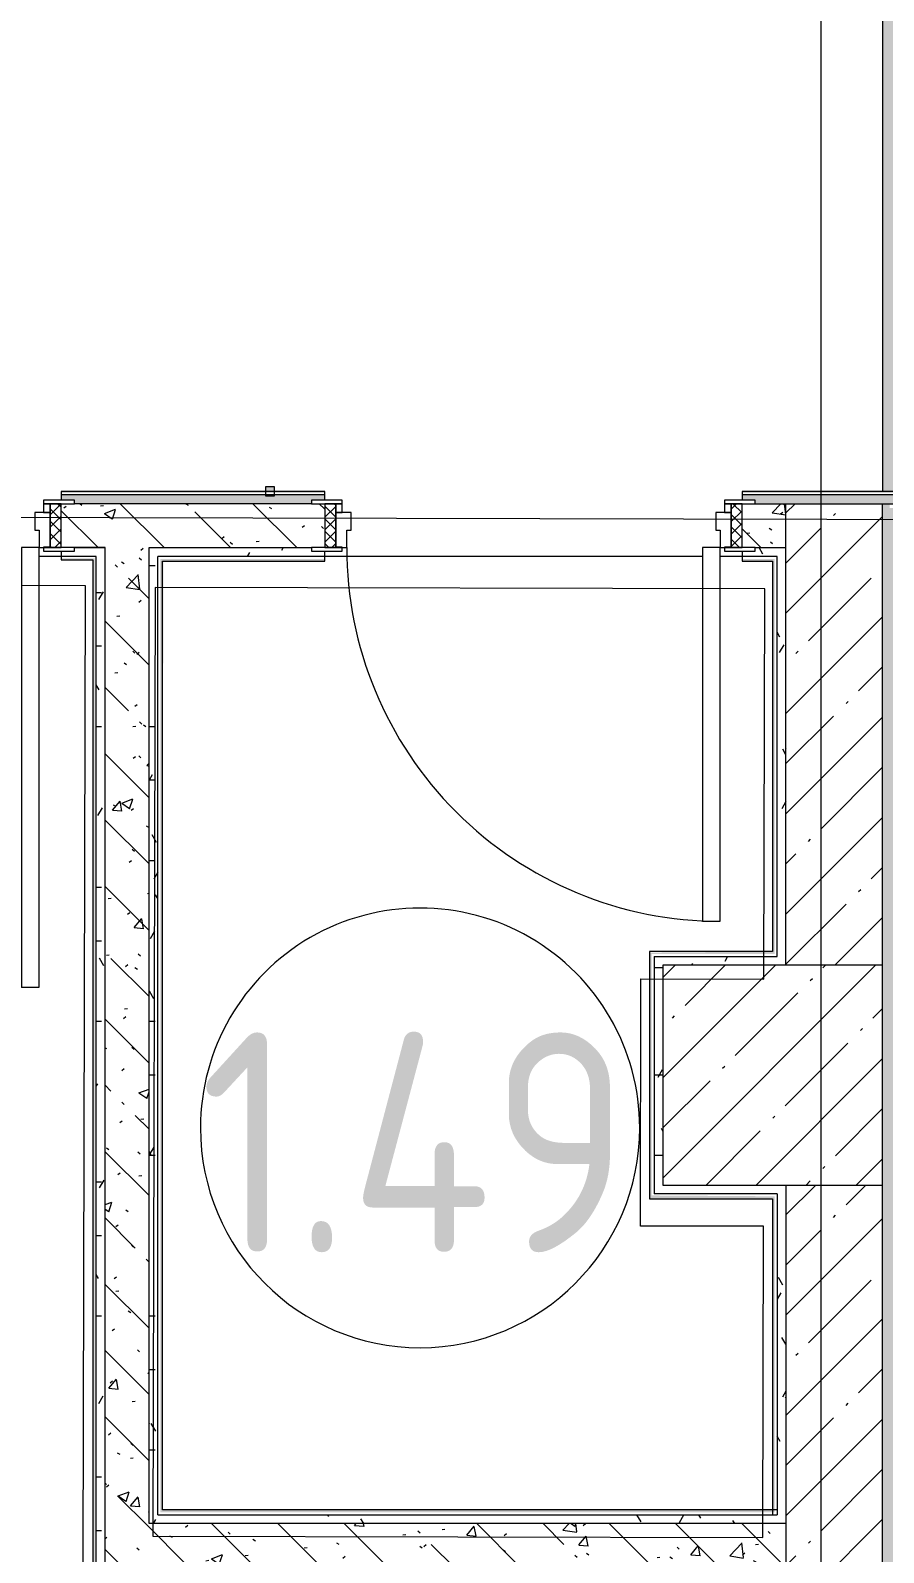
# Model space of a CAD drawing. Header units: millimetres. Extents: x -1113 to 415037, y -3642 to 28069.
# Drawn here: x 82825 to 84767, y 17628 to 21090 of the extents above; entities that cross this region are included whole.
import ezdxf

# ---------------------------------------------------------------- set-up
doc = ezdxf.new("R2010")
doc.units = ezdxf.units.MM
for name, color, linetype, lineweight in [('0) Стена 3.93м', 3, 'Continuous', 60), ('A-AREA-BNDY', 7, 'Continuous', 5), ('A-AREA-IDEN', 7, 'Continuous', 9), ('A-DOOR-2', 7, 'Continuous', 5), ('A-DOOR-FRAM-2', 7, 'Continuous', 5), ('A-FLOR', 7, 'Continuous', 9), ('A-WALL', 7, 'Continuous', 5), ('I-WALL', 7, 'Continuous', 5), ('S-COLS', 7, 'Continuous', 9), ('S-COLS-1', 7, 'Continuous', 5), ('Оси', 7, 'Continuous', 9)]:
    doc.layers.add(name, color=color, linetype=linetype, lineweight=lineweight)
doc.layers.add('A-AREA-PATT-1', color=7, linetype='Continuous', lineweight=5, true_color=0xa5bae0, transparency=1)
doc.layers.add('A-FLOR-1', color=7, linetype='Continuous', lineweight=9, true_color=0xeef6ff, transparency=0.5)
for name, color, linetype, lineweight, true_color in [('A-DOOR-1', 7, 'Continuous', 5, 0xc0c0c0), ('A-DOOR-FRAM-1', 7, 'Continuous', 5, 0xc0c0c0), ('A-WALL-1', 9, 'Continuous', 5, 0x808080), ('A-WALL-FNSH-1', 9, 'Continuous', 5, 0x808080)]:
    doc.layers.add(name, color=color, linetype=linetype, lineweight=lineweight, true_color=true_color)
doc.styles.add('GOST Common', font='GOST Common.ttf', dxfattribs={"width": 0.9, "height": 499.9999999999995})
pattern_1 = [(45, (0, 0), (-114.0492527375783, 114.0492527375783), []), (45, (114.049, 0), (-114.0492527375783, 114.0492527375783), [201.612, -40.322, 6.706, -33.617])]
pattern_2 = [(135, (0, 0), (-150.8683028339618, -150.8683028339618), [213.36, -35.56, 7.112, -35.56]), (135, (0, 150.774), (-150.8683028339618, -150.8683028339618), []), (49.99999999999999, (0, 0), (255.0576666438072, -22.31451194215383), [26.67, -293.37]), (355, (0, 0), (-49.34041212274953, 267.4791391446392), [21.336, -234.696]), (100.451, (21.255, -1.86), (205.7194660534293, 245.1635596304882), [22.666, -249.326]), (46.184, (0, 71.12), (379.5110056648567, -58.86000659402879), [40.005, -440.055]), (96.636, (31.626, 66.215), (332.363394384612, 346.3990918898877), [33.999, -373.989]), (351.184, (0, 71.12), (332.3668740661151, 346.3953013372426), [32.004, -352.044]), (21, (35.56, 53.34), (212.2601716430063, -143.1711224063061), [26.67, -293.37]), (326, (35.56, 53.34), (86.52236307159336, 257.86323280861), [21.336, -234.696]), (71.45100000000001, (53.248, 41.409), (298.7839513952204, 114.6901045106271), [22.666, -249.326]), (37.50000000000001, (0, 0), (4.323847547743469, 118.3775082833892), [6.706, -225.146, 6.706, -231.546, -235.585]), (37.50000000000001, (0, 0), (4.323847547743469, 118.3775082833892), [-470.103, 6.706, -228.879]), (7.499999999999999, (0, 0), (93.54758383523914, 140.2532963020438), [6.706, -129.134, 6.706, -219.812, -89.789]), (7.499999999999999, (0, 0), (93.54758383523914, 140.2532963020438), [-362.356, 6.706, -83.083]), (327.5, (-79.29899999999999, 0), (189.8273425260729, -8.020186624323486), [6.706, -82.194, 6.706, -270.662, -368.046]), (327.5, (-79.29899999999999, 0), (189.8273425260729, -8.020186624323486), [-366.268, 6.706, -361.34]), (317.5, (-114.859, 0), (207.3811413301759, 35.59763790750156), [6.706, -108.864, 6.706, -177.495, -261.366]), (317.5, (-114.859, 0), (207.3811413301759, 35.59763790750156), [-299.771, 6.706, -254.66])]
pattern_3 = [(0, (0, 0), (243.84, 60.96), [20.117, -162.763, 20.117, -162.763, -975.36]), (0, (0, 0), (243.84, 60.96), [-365.76, 20.117, -345.643, 20.117, -162.763, -426.72]), (0, (0, 0), (243.84, 60.96), [-914.4, 20.117, -101.803, 20.117, -284.683]), (120, (91.44, 30.48), (-174.7129086146993, 180.6916344587976), [20.117, -162.763, 20.117, -162.763, -975.3599999999999]), (120, (91.44, 30.48), (-174.7129086146993, 180.6916344587976), [-365.7599999999999, 20.117, -345.643, 20.117, -162.763, -426.72]), (120, (91.44, 30.48), (-174.7129086146993, 180.6916344587976), [-914.3999999999999, 20.117, -101.803, 20.117, -284.6829999999999]), (240, (121.92, 152.4), (-69.12709138530056, -241.6516344587975), [20.117, -162.763, 20.117, -162.763, -975.36]), (240, (121.92, 152.4), (-69.12709138530056, -241.6516344587975), [-365.76, 20.117, -345.643, 20.117, -162.763, -426.72]), (240, (121.92, 152.4), (-69.12709138530056, -241.6516344587975), [-914.4, 20.117, -101.803, 20.117, -284.683])]

# ---------------------------------------------------------------- blocks, each defined once
blk = doc.blocks.new('110_Дверь_СКБ_1Ст_Внутренняя1 - Д-11п 1100x2100h_кладовые _все__ коридор _между помещениями блока столовой__ моечные _все_ 2-32102277-Объем проектирования 1 этажа')
at = {"layer": 'A-DOOR-2'}
h = blk.add_hatch(dxfattribs=at)
h.set_pattern_fill('FP_44', color=256, style=0, pattern_type=2)
h.set_pattern_definition([(135, (1751.411, 114.685), (-14.14213562373095, -14.14213562373095), []), (225, (1751.411, 114.685), (14.14213562373095, -14.14213562373095), [])])
h.paths.add_polyline_path([(537.5000000000944, -49.99999999997131), (562.5000000000714, -49.99999999997131), (562.5000000000714, 50.00000000002762), (537.5000000000944, 50.00000000002762)])
at = {"layer": 'A-DOOR-FRAM-2'}
h = blk.add_hatch(dxfattribs=at)
h.set_pattern_fill('FP_45', color=256, style=0, pattern_type=2)
h.set_pattern_definition([(45, (-371.384, 114.685), (-14.14213562373095, 14.14213562373095), []), (135, (-371.384, 114.685), (-14.14213562373095, -14.14213562373095), [])])
h.paths.add_polyline_path([(-512.4999999999095, -49.99999999995831), (-512.4999999999095, 50.00000000004494), (-537.4999999999385, 50.00000000004494), (-537.4999999999385, -49.99999999995831)])
at = {"layer": 'A-DOOR-1'}
for p, q in [((-487.5000000000147, 1050.000000000936), (-487.5000000000098, 50.0000000009356)), ((-447.5000000000147, 1050.000000000936), (-487.5000000000147, 1050.000000000936)), ((-447.5000000000098, 50.00000000093574), (-447.5000000000147, 1050.000000000936)), ((-487.5000000000098, 50.0000000009356), (-447.5000000000098, 50.00000000093574))]:
    blk.add_line(p, q, dxfattribs=at)
blk.add_arc((-487.4999999999972, 50.00000000094629), 999.9999999999902, 359.9999999999996, 90.00000000000105, dxfattribs=at)
at = {"layer": 'A-DOOR-FRAM-1'}
for p, q in [((-497.5000000000043, 57.99999999999704), (-567.5000000000045, 57.99999999999704)), ((-567.5000000000045, 57.99999999999704), (-567.5000000000045, 49.99999999999613)), ((-567.5000000000045, 49.99999999999613), (-497.5000000000043, 49.99999999999613)), ((-512.5000000000045, 49.99999999999423), (-537.5000000000047, 49.99999999999423)), ((-537.5000000000047, 49.99999999999423), (-537.5000000000047, -50.00000000000652)), ((-487.500000000007, 50.00000000094743), (-512.500000000007, 50.00000000094743)), ((-512.500000000007, 50.00000000094743), (-512.500000000007, -29.99999999905256)), ((-512.5000000000045, -50.00000000000652), (-512.5000000000045, 49.99999999999423)), ((-497.5000000000043, 49.99999999999613), (-512.5000000000045, 49.99999999999613)), ((-512.5000000000045, 49.99999999999613), (-512.5000000000045, 48.99999999999687)), ((-512.5000000000045, 48.99999999999687), (-497.5000000000043, 48.99999999999687)), ((-497.5000000000043, 49.99999999999613), (-497.5000000000043, 57.99999999999704)), ((-497.5000000000043, 48.99999999999687), (-497.5000000000043, 49.99999999999613)), ((-487.500000000007, 10.00000000094817), (-487.500000000007, 50.00000000094743)), ((512.4999999999922, 50.00000000094743), (512.4999999999922, 10.00000000094817)), ((537.499999999993, 50.00000000094743), (512.4999999999922, 50.00000000094743)), ((592.4999999999967, 57.99999999998289), (522.4999999999964, 57.99999999998289)), ((522.4999999999964, 57.99999999998289), (522.4999999999964, 49.9999999999717)), ((537.499999999997, 49.99999999999591), (522.4999999999964, 49.99999999999593)), ((522.4999999999964, 49.99999999999593), (522.4999999999964, 48.99999999999662)), ((522.4999999999964, 49.9999999999717), (592.4999999999967, 49.99999999997168)), ((522.4999999999964, 48.99999999999662), (537.499999999997, 48.99999999999662)), ((537.499999999993, -29.99999999905256), (537.499999999993, 50.00000000094743)), ((562.499999999997, 49.9999999999941), (537.4999999999962, 49.9999999999941)), ((537.4999999999962, 49.9999999999941), (537.4999999999962, -49.99999999997922)), ((537.499999999997, 48.99999999999662), (537.499999999997, 49.99999999999591)), ((562.499999999997, -49.99999999997922), (562.499999999997, 49.9999999999941)), ((592.4999999999967, 49.99999999997168), (592.4999999999967, 57.99999999998289)), ((-477.5000000000077, 10.00000000094817), (-487.500000000007, 10.00000000094817)), ((-477.5000000000077, -29.99999999905256), (-477.5000000000077, 10.00000000094817)), ((512.4999999999922, 10.00000000094817), (502.4999999999916, 10.00000000094817)), ((502.4999999999916, 10.00000000094817), (502.4999999999916, -29.99999999905256)), ((-512.500000000007, -29.99999999905256), (-477.5000000000077, -29.99999999905256)), ((-497.5000000000043, -30.00000000001629), (-512.5000000000045, -30.00000000001629)), ((-512.5000000000045, -30.00000000001629), (-512.5000000000045, -50.00000000000352)), ((-497.5000000000043, -50.00000000000352), (-497.5000000000043, -30.00000000001629)), ((502.4999999999916, -29.99999999905256), (537.499999999993, -29.99999999905256)), ((537.499999999997, -30.00000000001653), (522.4999999999964, -30.00000000001653)), ((522.4999999999964, -30.00000000001653), (522.4999999999964, -50.00000000000372)), ((537.499999999997, -50.00000000000372), (537.499999999997, -30.00000000001653)), ((-497.5000000000043, -50.00000000000352), (-567.5000000000045, -50.00000000000352)), ((-567.5000000000045, -50.00000000000352), (-567.5000000000045, -57.99999999999864)), ((-567.5000000000045, -57.99999999999864), (-497.5000000000043, -57.99999999999864)), ((-537.5000000000047, -50.00000000000652), (-512.5000000000045, -50.00000000000652)), ((-512.5000000000045, -50.00000000000352), (-497.5000000000043, -50.00000000000352)), ((-497.5000000000043, -57.99999999999864), (-497.5000000000043, -50.00000000000352)), ((522.4999999999964, -50.00000000000372), (537.499999999997, -50.00000000000372)), ((592.4999999999965, -50.00000000000403), (522.4999999999961, -50.00000000000399)), ((522.4999999999961, -50.00000000000399), (522.4999999999961, -58.00000000001145)), ((522.4999999999961, -58.00000000001145), (592.4999999999965, -58.00000000001145)), ((537.4999999999962, -49.99999999997922), (562.499999999997, -49.99999999997922)), ((592.4999999999965, -58.00000000001145), (592.4999999999965, -50.00000000000403))]:
    blk.add_line(p, q, dxfattribs=at)
blk = doc.blocks.new('110_Дверь_СКБ_1Ст_Внутренняя1 - Д-7_п__950x2100h_Туалет-V79-Объем проектирования 1 этажа')
at = {"layer": 'A-DOOR-2'}
h = blk.add_hatch(dxfattribs=at)
h.set_pattern_fill('FP_48', color=256, style=0, pattern_type=2)
h.set_pattern_definition([(135, (1826.411, 114.685), (-14.14213562373095, -14.14213562373095), []), (225, (1826.411, 114.685), (14.14213562373095, -14.14213562373095), [])])
h.paths.add_polyline_path([(462.4999999999035, 49.99999999997131), (462.4999999999035, -50.00000000002762), (487.499945679315, -50.00000000002762), (487.499945679315, 49.99999705577253)])
at = {"layer": 'A-DOOR-FRAM-2'}
h = blk.add_hatch(dxfattribs=at)
h.set_pattern_fill('FP_49', color=256, style=0, pattern_type=2)
h.set_pattern_definition([(45, (-296.384, 114.685), (-14.14213562373095, 14.14213562373095), []), (135, (-296.384, 114.685), (-14.14213562373095, -14.14213562373095), [])])
h.paths.add_polyline_path([(-462.5000000000595, 49.99999999997564), (-462.5000000000595, -50.00000000002328), (-437.5000000000825, -50.00000000002328), (-437.5000000000825, 49.99999999996697), (-455.8880109986779, 49.99999999997564)])
at = {"layer": 'A-DOOR-1'}
for p, q in [((-412.5000000000147, 900.000000000935), (-412.5000000000105, 50.00000000093479)), ((-372.5000000000147, 900.0000000009351), (-412.5000000000147, 900.000000000935)), ((-372.5000000000105, 50.00000000093506), (-372.5000000000147, 900.0000000009351)), ((-412.5000000000105, 50.00000000093479), (-372.5000000000105, 50.00000000093506))]:
    blk.add_line(p, q, dxfattribs=at)
blk.add_arc((-412.4999999999981, 50.00000000094559), 849.99999999999, 359.9999999999996, 90.00000000000117, dxfattribs=at)
at = {"layer": 'A-DOOR-FRAM-1'}
for p, q in [((-422.5000000000047, 57.99999999999704), (-492.500000000005, 57.99999999999704)), ((-492.500000000005, 57.99999999999704), (-492.500000000005, 49.99999999999613)), ((-492.500000000005, 49.99999999999613), (-422.5000000000047, 49.99999999999613)), ((-437.5000000000049, 49.99999999999423), (-462.5000000000051, 49.99999999999423)), ((-462.5000000000051, 49.99999999999423), (-462.5000000000051, -50.00000000000652)), ((-412.5000000000077, 50.00000000094669), (-437.5000000000077, 50.00000000094669)), ((-437.5000000000077, 50.00000000094669), (-437.5000000000077, -29.99999999905329)), ((-437.5000000000049, -50.00000000000652), (-437.5000000000049, 49.99999999999423)), ((-422.5000000000047, 49.99999999999613), (-437.5000000000049, 49.99999999999613)), ((-437.5000000000049, 49.99999999999613), (-437.5000000000049, 48.99999999999687)), ((-437.5000000000049, 48.99999999999687), (-422.5000000000047, 48.99999999999687)), ((-422.5000000000047, 49.99999999999613), (-422.5000000000047, 57.99999999999704)), ((-422.5000000000047, 48.99999999999687), (-422.5000000000047, 49.99999999999613)), ((-412.5000000000077, 10.00000000094743), (-412.5000000000077, 50.00000000094669)), ((437.4999999999912, 50.00000000094669), (437.4999999999912, 10.00000000094743)), ((462.4999999999923, 50.00000000094669), (437.4999999999912, 50.00000000094669)), ((517.4999999999952, 58.00000000000488), (447.4999999999955, 58.00000000000488)), ((447.4999999999955, 58.00000000000488), (447.4999999999955, 49.99999999998185)), ((462.4999999999953, 49.99999999999594), (447.499999999996, 49.99999999999594)), ((447.499999999996, 49.99999999999594), (447.499999999996, 48.99999999999665)), ((447.4999999999955, 49.99999999998185), (517.4999999999952, 49.99999999998184)), ((447.499999999996, 48.99999999999665), (462.4999999999953, 48.99999999999665)), ((462.4999999999923, -29.99999999905329), (462.4999999999923, 50.00000000094669)), ((487.4999999999972, 49.99999999999412), (462.4999999999945, 49.99999999999412)), ((462.4999999999945, 49.99999999999412), (462.4999999999945, -49.99999999997921)), ((462.4999999999953, 48.99999999999665), (462.4999999999953, 49.99999999999594)), ((487.4999999999972, -49.99999999997921), (487.4999999999972, 49.99999999999412)), ((517.4999999999952, 49.99999999998184), (517.4999999999952, 58.00000000000488)), ((-402.5000000000084, 10.00000000094743), (-412.5000000000077, 10.00000000094743)), ((-402.5000000000084, -29.99999999905329), (-402.5000000000084, 10.00000000094743)), ((437.4999999999912, 10.00000000094743), (427.4999999999909, 10.00000000094743)), ((427.4999999999909, 10.00000000094743), (427.4999999999909, -29.99999999905329)), ((-437.5000000000077, -29.99999999905329), (-402.5000000000084, -29.99999999905329)), ((-422.5000000000047, -30.00000000001629), (-437.5000000000049, -30.00000000001629)), ((-437.5000000000049, -30.00000000001629), (-437.5000000000049, -50.00000000000352)), ((-422.5000000000047, -50.00000000000352), (-422.5000000000047, -30.00000000001629)), ((427.4999999999909, -29.99999999905329), (462.4999999999923, -29.99999999905329)), ((462.4999999999953, -30.0000000000165), (447.499999999996, -30.0000000000165)), ((447.499999999996, -30.0000000000165), (447.499999999996, -50.00000000000371)), ((462.4999999999953, -50.00000000000371), (462.4999999999953, -30.0000000000165)), ((-422.5000000000047, -50.00000000000352), (-492.500000000005, -50.00000000000352)), ((-492.500000000005, -50.00000000000352), (-492.500000000005, -57.99999999999864)), ((-492.500000000005, -57.99999999999864), (-422.5000000000047, -57.99999999999864)), ((-462.5000000000051, -50.00000000000652), (-437.5000000000049, -50.00000000000652)), ((-437.5000000000049, -50.00000000000352), (-422.5000000000047, -50.00000000000352)), ((-422.5000000000047, -57.99999999999864), (-422.5000000000047, -50.00000000000352)), ((447.499999999996, -50.00000000000371), (462.4999999999953, -50.00000000000371)), ((517.499999999996, -50.00000000000399), (447.4999999999957, -50.00000000000399)), ((447.4999999999957, -50.00000000000399), (447.4999999999957, -58.00000000001143)), ((447.4999999999957, -58.00000000001143), (517.499999999996, -58.00000000001143)), ((462.4999999999945, -49.99999999997921), (487.4999999999972, -49.99999999997921)), ((517.499999999996, -58.00000000001143), (517.499999999996, -50.00000000000399))]:
    blk.add_line(p, q, dxfattribs=at)
blk = doc.blocks.new('BSC_Колонна _Прямоугольная - 500х500-V135-Объем проектирования 1 этажа')
at = {"layer": 'S-COLS-1'}
h = blk.add_hatch(dxfattribs=at)
h.set_pattern_fill('FP_137', color=256, style=0, pattern_type=2)
h.set_pattern_definition([(45, (-84450, -18850), (-114.0492527375783, 114.0492527375783), []), (45, (-84335.951, -18850), (-114.0492527375783, 114.0492527375783), [201.613, -40.323, 6.706, -33.617])])
h.paths.add_polyline_path([(-249.9999999999085, -249.9999999999735), (250.0000000000125, -249.9999999999518), (250.0000000000125, 250.0000000000298), (-249.9999999999085, 250.0000000000298), (-249.9999999999085, 222.391055818806)])
for p, q in [((250.0000000000001, 250), (-250.0000000000001, 249.9999999999993)), ((-250.0000000000001, 249.9999999999993), (-249.9999999999954, -249.9999999999999)), ((249.9999999999998, -249.999999999992), (250.0000000000001, 250)), ((-249.9999999999954, -249.9999999999999), (249.9999999999998, -249.999999999992))]:
    blk.add_line(p, q, dxfattribs=at)
blk = doc.blocks.new('Марка_Помещения - Номер-25198446-Объем проектирования 1 этажа')
at = {"layer": 'A-AREA-IDEN'}
for centre, start, end in [((0, 2.864814117636069e-16), 359.9999999999996, 179.9999999999998), ((0, 2.210955402474149e-17), 179.9999999999998, 359.9999999999993)]:
    blk.add_arc(centre, 2.500000000000002, start, end, dxfattribs=at)
blk = doc.blocks.new('1floor')
at = {"layer": 'A-AREA-PATT-1'}
h = blk.add_hatch(color=256, dxfattribs=at)
h.paths.add_polyline_path([(86669.99998943196, 20079.9998755942), (86669.99998943196, 20129.99987559419), (86644.99998943198, 20129.99987559419), (86644.99998943198, 20079.9998755942)])
h.paths.add_polyline_path([(85569.99998943196, 20079.9998755942), (85594.99998943198, 20081.81805741238), (85594.99998943198, 20129.9998755942), (85569.99998943196, 20129.9998755942)])
h.paths.add_polyline_path([(86740.00000000138, 20159.99987559419), (86860.00000000135, 20159.99987559419), (86860.00000000135, 20279.99987559417), (86810.00000000137, 20279.99987559417), (86808.33333333468, 20224.99987559417), (86802.00000000137, 20224.99987559417), (86802.00000000137, 20229.9998755942), (86790.00000000137, 20229.9998755942), (86790.00000000137, 20169.99987559419), (86669.99998943196, 20169.99987559419), (86669.99998943196, 20159.99987559419), (86729.99999471672, 20159.99987559419)])
h.paths.add_polyline_path([(81139.99998357966, 20173.99987559419), (81730.00000000131, 20173.99987559419), (81730.00000000131, 20177.9998755942), (80549.99996716235, 20177.9998755942), (80551.11550506328, 20173.99987559419), (81100.72658545287, 20173.99987559419)])
h.paths.add_polyline_path([(79449.9999671624, 20173.99987559419), (79449.9999671624, 20177.99987559421), (78707.81004718941, 20177.99987559421), (78707.81004718941, 21178.00003521512), (78379.8099946611, 21178.00003521512), (78379.99592846633, 21174.00003521513), (78703.81004718941, 21172.36848598676), (78703.81004718941, 20173.99987559423), (79446.9992079615, 20173.99987559419)])
h.paths.add_polyline_path([(84479.99999871958, 20173.99987559419), (85569.99998943196, 20173.99987559419), (85569.27335705467, 20177.99987559419), (84379.9999456807, 20177.99987559419), (84379.9999456807, 20173.99987559419), (84407.14280127149, 20173.99987559419)])
h.paths.add_polyline_path([(83129.99997284144, 20173.99987559419), (83429.9999456807, 20173.99987559419), (83429.9999456807, 20177.9998755942), (83315.49820846308, 20177.9998755942), (83315.49820846308, 20187.9998755942), (83295.49820846309, 20187.9998755942), (83295.49820846309, 20177.9998755942), (82830.0000000013, 20177.9998755942), (82831.74496638753, 20173.99987559419)])
h.paths.add_polyline_path([(69059.99999871949, 21174.00003521513), (69085.00003806673, 21174.00003521513), (69085.00003806673, 21178.00003521516), (68270.0000000013, 21178.00003521516), (68270.0000000013, 21174.00003521513), (69053.57146663817, 21174.00003521513)])
h.paths.add_polyline_path([(70185.00003806672, 21174.00003521513), (74744.80999466142, 21174.00003521513), (74744.80999466142, 21178.00003521514), (70185.00003806672, 21178.00003521515)])
h.paths.add_polyline_path([(66779.99999871949, 21174.00003521513), (67170.00000000132, 21174.00003521513), (67170.00000000132, 21178.00003521516), (66287.99999871949, 21178.00003521516), (66287.99999871949, 22671.99991278441), (66787.99999871946, 22671.99991278442), (66787.99999871946, 23324.99991278439), (66783.99999871949, 23324.99991278439), (66783.99999871949, 22675.9999127844), (66283.99999871948, 22675.99991278441), (66283.99999871948, 21174.00003521515), (66759.99999871946, 21174.00003521513)])
h.paths.add_polyline_path([(76309.70999466133, 21174.00003521513), (77279.80999466109, 21174.00003521513), (77279.80999466109, 21178.00003521513), (76144.80999466144, 21178.00003521513), (76144.80999466144, 21174.00003521513), (76299.8099946614, 21174.00003521513)])
h.paths.add_polyline_path([(86854.96688713858, 21629.99987559418), (86860.00000000135, 21629.99987559418), (86860.00000000135, 21669.99987559412), (86810.00000000137, 21669.9998755942), (86810.00000000137, 21629.99987559418), (86841.62516536904, 21629.99987559418)])
h.paths.add_polyline_path([(84736.00006341073, 21641.99987559421), (84736.00006341073, 21651.99987559421), (85329.9999788649, 21651.99987559421), (85329.9999788649, 21655.99987559421), (83479.9999788649, 21655.99987559421), (83479.9999788649, 21651.99987559421), (84716.0000634107, 21651.99987559421), (84716.0000634107, 21641.99987559421)])
h.paths.add_polyline_path([(82310.86272379718, 21651.99987559422), (82529.99997886494, 21651.99987559422), (82529.99997886494, 21655.99987559421), (82305.9999788649, 21656.61351198036), (82305.9999788649, 22675.99987559421), (82200.00000000134, 22675.99987559426), (82200.86274493359, 22671.99987559422), (82301.9999788649, 22671.99987559422), (82301.9999788649, 21651.99987559422), (82309.9999788649, 21651.99987559422)])
h.paths.add_polyline_path([(86802.00000000137, 21659.9998755942), (86800.00000000134, 21669.9998755942), (86384.66470916291, 21669.9998755942), (86386.55434678057, 21659.9998755942), (86790.00000000137, 21659.9998755942)])
h.paths.add_polyline_path([(85359.90418752155, 21659.99987559421), (85434.66470916293, 21659.99987559421), (85433.75641869132, 21669.99987559421), (85329.9999788649, 21669.99987559421), (85329.9999788649, 21659.99987559421), (85358.17192580242, 21659.99987559421)])
h.paths.add_polyline_path([(86384.66470916291, 21679.9998755942), (86384.66470916291, 21729.9998755942), (86359.6647091629, 21728.42092822578), (86359.6647091629, 21679.99987559421), (86362.42654902271, 21679.9998755942)])
h.paths.add_polyline_path([(85434.66470916293, 21679.9998755942), (85459.66470916293, 21680.73016005661), (85459.66470916293, 21729.9998755942), (85434.66470916293, 21729.9998755942), (85434.66470916293, 21722.34434188449)])
h.paths.add_polyline_path([(81247.7689241995, 22671.99987559422), (81250.00000000135, 22671.99987559422), (81248.88446210042, 22675.99987559426), (78449.99999871949, 22675.99987559426), (78451.32349580493, 22671.99987559423), (81236.4890584258, 22671.99987559422)])
h.paths.add_polyline_path([(75747.0563578264, 22671.99987559423), (77349.99999871948, 22671.99987559423), (77349.81406491424, 22675.99987559426), (75744.81000000132, 22675.99987559426), (75744.81000000132, 22671.99987559423)])
h.paths.add_polyline_path([(70210.00001660152, 22671.99987559423), (74644.81000000132, 22671.99987559423), (74644.81000000132, 22675.99987559426), (70210.00001660152, 22675.99987559426)])
h.paths.add_polyline_path([(68449.99999871948, 22671.99987559425), (69110.00001660154, 22671.99987559425), (69109.93379148583, 22675.99987559426), (68285.99999871949, 22675.99987559426), (68285.99999871949, 26989.99990983498), (67110.50000977417, 26989.99990983498), (67111.00000977417, 26859.99990983497), (67118.00000977416, 26859.99990983497), (67118.00000977416, 26899.99987559415), (68202.00000977417, 26899.99987559415), (68203.94709973989, 26851.99990983498), (68281.99999871948, 26849.98666489154), (68283.93377291945, 22671.99987559425), (68429.99999871949, 22671.99987559425)])
h.paths.add_polyline_path([(66783.99999871949, 24724.99991278439), (66787.99999871946, 24724.99991278439), (66787.99999871946, 24970.49992676262), (66779.99999871949, 24969.99992676262), (66779.99999871949, 24959.99992676263), (66759.99999871946, 24959.99992676263), (66759.48549783663, 24949.99992676262), (59884.99999871837, 24949.99992676264), (59884.99999871837, 24849.99992676263), (59894.99999871837, 24849.99992676263), (59894.99999871837, 24829.99992676263), (59809.99999871835, 24829.99992676263), (59809.99999871835, 24819.99992676263), (60594.99999871838, 24819.99992676262), (60599.99999871836, 24829.99992676263), (60599.99999871836, 24849.99992676263), (60609.99999871835, 24849.99992676259), (60629.99999871837, 24889.99992676263), (66783.99999871949, 24889.99992676262), (66783.99999871949, 24744.51646897728)])
h.paths.add_polyline_path([(58794.99999871837, 24809.49992676264), (58824.99999871835, 24810.59765403537), (58824.99999871835, 24849.99992676264), (58834.99999871837, 24849.99992676264), (58834.99999871837, 24949.99992676264), (58129.99999871835, 24949.99992676264), (58129.99999871835, 24849.99992676264), (58139.99999871834, 24849.99992676264), (58139.35064806902, 24829.99992676264), (58129.99999871835, 24829.99992676264), (58129.99999871835, 24809.99992676264), (58139.99999871835, 24809.99992676264), (58139.99999871835, 24819.99992676264), (58709.99999871835, 24819.99992676264), (58710.48051819536, 24809.49992676264), (58794.70588107131, 24809.49992676264)])
h.paths.add_polyline_path([(59924.99999871835, 24844.99992676264), (59924.99999871835, 24849.99992676264), (59934.99999871836, 24849.99992676263), (59934.99999871836, 24844.99992676264)])
h.paths.add_polyline_path([(60559.99999871837, 24844.99992676264), (60559.99999871837, 24849.99992676263), (60569.99999871835, 24849.99992676264), (60569.99999871835, 24844.99992676264)])
h.paths.add_polyline_path([(58043.99998189279, 24973.99992676264), (58129.99999871834, 24973.99992676264), (58128.78620538282, 24977.99992676264), (57957.9999650676, 24977.99992676264), (57957.9999650676, 25557.99992676264), (57573.99997798753, 25557.99992676264), (57573.99997798753, 25553.99992676264), (57953.9999650676, 25551.69855687353), (57955.80128966004, 24973.99992676264), (57958.05590912355, 24973.99992676264)])
h.paths.add_polyline_path([(66165.24999878081, 26471.99987539409), (66787.99999871946, 26471.99987539409), (66787.99999871946, 26851.99990983491), (67111.00000977417, 26851.99990983498), (67108.85926987416, 26855.99990983498), (66783.99999871949, 26855.99990983498), (66783.99999871949, 26475.99987539408), (66136.00004637094, 26475.99987539409), (66135.57178696374, 26495.99601866639), (64382.67944720008, 26495.99992676261), (64382.67944720008, 26479.99993822636), (66132.00004637093, 26479.99987539408), (66132.00004637093, 26471.99987539409), (66160.00004637094, 26471.99987539409)])
h.paths.add_polyline_path([(60783.6116002327, 26471.99992676263), (60787.99999871947, 26471.9999466461), (60787.99999871947, 26479.99992676263), (62582.67944720007, 26479.99993822636), (62582.67944720008, 26495.99992676263), (60783.99999871947, 26495.99992676263), (60784.00001868487, 26475.99992676263), (60135.99999871946, 26478.30129665175), (60135.99999871946, 26495.9999375855), (59672.67944720008, 26495.9999375855), (59672.67944720007, 26479.99993822637), (60131.99999871947, 26479.99992676263), (60131.99999871947, 26471.99992676263), (60780.000025639, 26471.99992676263)])
h.paths.add_polyline_path([(57589.38773196779, 26479.99993822637), (57872.67944720007, 26479.99993822637), (57872.67944720007, 26495.99993758551), (57573.99997798753, 26495.99993758551), (57573.99997798753, 26479.99993822637)])
for points in [[(82901.99994568073, 15274.0000706198), (82905.99994568071, 15274.5977712571), (82905.99994568071, 20025.99987559445), (82830.0000000013, 20025.99987559446), (82830.0000000013, 20021.99987559446), (82901.99994568073, 20021.99987559448), (82901.99994568073, 15278.0000706198), (81177.9999671624, 15278.00007061983), (81176.51740894369, 17277.99982313696), (80777.99996716238, 17277.99982313694), (80777.99996716238, 19721.9998755942), (81577.99996716237, 19721.99987559419), (81577.99996716237, 20021.99987559443), (81730.00000000131, 20021.99987559446), (81730.00000000131, 20025.99987559446), (81573.99996716234, 20025.99987559446), (81573.99996716237, 19725.99987559419), (80773.99996716241, 19725.99987559418), (80773.99996716241, 17273.99982313696), (81173.99996716242, 17273.99982313699), (81173.99996716242, 15274.00007061984), (82199.73212654014, 15274.0000706198)], [(84179.99999871953, 17855.49982313528), (84454.49999871949, 17855.49982313529), (84454.49999871949, 18574.50000533482), (84174.49999871952, 18576.44690726964), (84174.49999871952, 19125.50000533482), (84454.49999871949, 19125.50000533482), (84454.49999871949, 20024.4998755942), (84379.9999456807, 20024.4998755942), (84380.37069751324, 20018.9998755942), (84448.99999871949, 20018.9998755942), (84448.99999871949, 19131.00000533482), (84168.99999871952, 19128.85841073572), (84168.99999871952, 18569.00000533479), (84448.99999871949, 18569.00000533481), (84448.99999871949, 17860.99982313529), (83060.99994568074, 17862.36265618708), (83062.34588692643, 20018.9998755942), (83429.9999456807, 20018.9998755942), (83429.9999456807, 20024.4998755942), (83055.49994568071, 20024.49987559422), (83055.49994568071, 17855.49982313531), (84174.49999871952, 17855.49982313528)]]:
    blk.add_hatch(color=256, dxfattribs=at).paths.add_polyline_path(points)
at = {"layer": 'A-FLOR-1'}
h = blk.add_hatch(color=256, dxfattribs=at)
h.paths.add_polyline_path([(123280.0000000009, 14944.7826086938), (124810.0000000009, 14944.7826086938), (124809.5000000009, 15550.00007026977), (123280.0000000009, 15550.00007026977)])
h.paths.add_polyline_path([(42159.99997462207, 15199.99999525482), (42139.99997462205, 15219.99999525482), (42139.49997462205, 20599.99999525481), (40309.99997886466, 20599.99999525482), (40309.99997886466, 19161.38843032494), (39761.57692562382, 18905.65456069), (39667.06818565863, 18516.77881180586), (39402.93177207068, 19083.22117870378), (39308.42303210549, 18694.34542981964), (38779.99997886466, 18447.93771334779), (38780.49997886465, 15219.99999525482), (42139.99997462205, 15219.04761430241)])
h.paths.add_polyline_path([(84699.99999871946, 20177.99987559419), (84749.99999871952, 20177.99987559419), (84749.99999871952, 21651.99987559421), (84736.00006341073, 21651.99987559421), (84736.00006341073, 21641.99987559421), (84716.0000634107, 21641.99987559421), (84716.0000634107, 21651.99987559421), (84699.99999871946, 21651.99987559421), (84699.99999871946, 20569.01825245135)])
h.paths.add_polyline_path([(59894.99999871838, 23729.99992676263), (59894.99999871838, 24792.99992676263), (59884.99999871837, 24792.99992676263), (59884.99999871837, 24799.99992676264), (59849.99999871838, 24799.99992676264), (59849.99999871838, 23729.99992676263)])
h.paths.add_polyline_path([(67964.56033154168, 26879.99990983494), (68202.00000977417, 26879.99990983494), (68202.00000977417, 26899.99987559415), (67118.00000977416, 26899.99987559415), (67118.00000977416, 26879.99990983497), (67758.2871168502, 26879.99990983494)])
h = blk.add_hatch(color=256, dxfattribs=at)
h.paths.add_polyline_path([(84707.99999871946, 7519.999892233905), (84707.99999871946, 7650.000000000166), (84749.99999871952, 7650.000000000166), (84749.99999871952, 11549.99999758274), (84699.99999871946, 11549.99999758274), (84699.99999871946, 7519.999892233905)])
h.paths.add_polyline_path([(89170.00000000153, 7519.999892233905), (89180.00000000153, 7519.999892233905), (89180.00000000153, 7549.999999997439), (89170.00000000153, 7549.999999997439)])
h.paths.add_polyline_path([(122984.5000000009, 13449.99999999814), (122985.000000001, 13450.22160664638), (122984.5000000009, 13749.9999999981), (122980.000000001, 13749.9999999981), (122980.000000001, 13449.99999999814)])
h.paths.add_polyline_path([(124830.0000000009, 14944.7826086938), (124830.0000000009, 15220.00010383036), (124810.0000000009, 15220.00010383036), (124810.0000000009, 14944.7826086938), (124822.0205988325, 14944.7826086938)])
h.paths.add_polyline_path([(123280.0000000009, 14944.7826086938), (123280.0000000009, 15550.00007026977), (123275.000000001, 15550.00007026977), (123275.500000001, 14944.7826086938)])
h.paths.add_polyline_path([(84699.99999871946, 15150.00007062802), (84749.99999871952, 15150.00007062802), (84749.99999871952, 20149.9998755942), (84736.00006341073, 20149.9998755942), (84736.00006341073, 20139.9998755942), (84716.0000634107, 20139.9998755942), (84716.0000634107, 20149.9998755942), (84699.99999871946, 20149.9998755942), (84699.99999871946, 15175.00007096689)])
h.paths.add_polyline_path([(84749.99999871952, 21699.99987559421), (84749.99999871952, 23429.99987559421), (84699.99999871946, 23429.99987559421), (84699.99999871946, 21699.99987559421)])
at = {"layer": 'I-WALL'}
h = blk.add_hatch(dxfattribs=at)
h.set_pattern_fill('FP_191', color=256, style=0, pattern_type=2)
h.set_pattern_definition(pattern_3)
h.paths.add_polyline_path([(86669.99998943196, 20149.99987559419), (86790.00000000137, 20149.99987559419), (86790.00000000137, 20169.99987559419), (86669.99998943196, 20169.99987559419), (86669.99998943196, 20159.99987559419)])
h.paths.add_polyline_path([(85339.55023538417, 20149.9998755942), (85569.99998943196, 20149.9998755942), (85567.82174151823, 20169.99987559419), (84379.9999456807, 20169.9998755942), (84379.9999456807, 20157.9998755942), (84409.99994568068, 20157.9998755942), (84409.99994568068, 20149.9998755942), (85210.00000000146, 20149.9998755942)])
h.paths.add_polyline_path([(83225.0986281543, 20149.9998755942), (83399.99994568071, 20150.99987568473), (83399.99994568071, 20157.99987559421), (83429.9999456807, 20157.99987559421), (83429.9999456807, 20169.9998755942), (82830.0000000013, 20169.9998755942), (82830.0000000013, 20157.99987559421), (82860.00000000132, 20157.99987559421), (82860.00000000132, 20149.9998755942), (83029.99994568073, 20149.9998755942)])
h.paths.add_polyline_path([(81700.00000000131, 20149.99987559421), (81700.00000000131, 20157.99987559423), (81730.00000000131, 20157.99987559423), (81730.00000000131, 20169.99987559421), (80549.99996716235, 20169.99987559421), (80549.99996716235, 20157.99987559421), (80579.99996716238, 20157.99987559421), (80579.99996716238, 20149.99987559421), (81549.99996716231, 20149.99987559421)])
h.paths.add_polyline_path([(79105.13676732086, 20149.99987559421), (79419.99996716237, 20150.79967306419), (79419.99996716237, 20157.99987559423), (79449.9999671624, 20157.99987559423), (79449.9999671624, 20169.99987559421), (78679.81004718938, 20169.99987559421), (78679.81004718938, 20149.99987559421), (78935.79337153486, 20149.99987559421)])
h = blk.add_hatch(dxfattribs=at)
h.set_pattern_fill('FP_41', color=256, style=0, pattern_type=2)
h.set_pattern_definition(pattern_2)
h.paths.add_polyline_path([(84479.99999871958, 20049.99987559399), (84479.99999871958, 20149.9998755942), (84379.9999456807, 20148.16501222006), (84379.9999456807, 20049.9998755942), (84459.9999987195, 20049.9998755942)])
h.paths.add_polyline_path([(83399.99994568071, 20049.9998755942), (83429.9999456807, 20049.9998755942), (83429.32885934542, 20149.9998755942), (82830.00000000134, 20149.9998755942), (82830.0000000013, 20049.99987559445), (83231.26391294655, 20049.9998755942)])
h.paths.add_polyline_path([(81549.99996716238, 20049.99987559421), (81730.00000000131, 20049.99987559421), (81730.00000000131, 20149.99987559421), (81549.99996716231, 20149.99987559421), (81549.99996716238, 20132.37237344595)])
h = blk.add_hatch(dxfattribs=at)
h.set_pattern_fill('FP_1', color=256, style=0, pattern_type=2)
h.set_pattern_definition(pattern_1)
h.paths.add_polyline_path([(84699.99999871946, 19100.00000533482), (84699.99999871946, 20149.9998755942), (84479.99999871958, 20149.9998755942), (84479.99999871958, 19100.00000533482), (84646.47805155865, 19100.00000533482)])
h = blk.add_hatch(dxfattribs=at)
h.set_pattern_fill('FP_191', color=256, style=0, pattern_type=2)
h.set_pattern_definition(pattern_3)
h.paths.add_polyline_path([(81590.9243626995, 20029.99987559445), (81730.00000000131, 20029.99987559445), (81730.00000000131, 20041.99987559423), (81700.00000000131, 20041.99987559423), (81700.00000000131, 20049.99987559421), (81569.99996716237, 20049.99987559421), (81570.58820245648, 20029.99987559445)])
h.paths.add_polyline_path([(82909.99994568071, 20029.99987559445), (82909.91591206385, 20049.99987559445), (82860.00000000132, 20049.99987559445), (82858.79997827395, 20041.99987559421), (82830.0000000013, 20041.99987559421), (82830.0000000013, 20029.99987559445), (82901.99994568073, 20029.9998755945)])
h = blk.add_hatch(dxfattribs=at)
h.set_pattern_fill('FP_191', color=256, style=0, pattern_type=2)
h.set_pattern_definition(pattern_3)
h.paths.add_polyline_path([(82929.99994568071, 15270.00007061981), (82929.99994568071, 20049.9998755942), (82909.99994568071, 20049.9998755942), (82910.01343614493, 15270.00022568262)])
h = blk.add_hatch(dxfattribs=at)
h.set_pattern_fill('FP_41', color=256, style=0, pattern_type=2)
h.set_pattern_definition(pattern_2)
h.paths.add_polyline_path([(82929.99994568071, 15250.00007061981), (83029.99994568073, 15250.00007061981), (83029.99994568073, 20049.9998755942), (82929.99994568071, 20049.9998755942), (82929.99994568071, 15270.00007061981)])
h = blk.add_hatch(dxfattribs=at)
h.set_pattern_fill('FP_191', color=256, style=0, pattern_type=2)
h.set_pattern_definition(pattern_3)
h.paths.add_polyline_path([(83029.99994568073, 20029.9998755942), (83429.9999456807, 20029.9998755942), (83429.9999456807, 20041.9998755942), (83399.99994568071, 20041.9998755942), (83399.99994568071, 20049.9998755942), (83029.99994568073, 20049.9998755942)])
h.paths.add_polyline_path([(84459.9999987195, 20029.9998755942), (84479.99999871958, 20029.9998755942), (84479.99999871958, 20049.99987559399), (84409.99994568068, 20049.9998755942), (84409.99994568068, 20041.9998755942), (84379.9999456807, 20041.9998755942), (84379.9999456807, 20029.9998755942), (84459.44210589443, 20029.9998755942)])
h = blk.add_hatch(dxfattribs=at)
h.set_pattern_fill('FP_191', color=256, style=0, pattern_type=2)
h.set_pattern_definition(pattern_3)
h.paths.add_polyline_path([(83029.99994568073, 17829.99982313529), (83049.99994568073, 17829.99982313529), (83049.99994568073, 20029.9998755942), (83029.99994568073, 20029.9998755942), (83029.99994568073, 17837.07946653467)])
h = blk.add_hatch(dxfattribs=at)
h.set_pattern_fill('FP_191', color=256, style=0, pattern_type=2)
h.set_pattern_definition(pattern_3)
h.paths.add_polyline_path([(84460.13839442028, 19120.00000533481), (84479.9999987195, 19120.00000533481), (84479.99999871958, 20029.9998755942), (84459.9999987195, 20029.9998755942), (84459.9999987195, 19120.00000533481)])
h = blk.add_hatch(dxfattribs=at)
h.set_pattern_fill('FP_191', color=256, style=0, pattern_type=2)
h.set_pattern_definition(pattern_3)
h.paths.add_polyline_path([(84199.99999871953, 18600.00000533481), (84199.99999871953, 19120.00000533481), (84179.99999871953, 19120.00000533481), (84179.99999871953, 18600.00000533481)])
h = blk.add_hatch(dxfattribs=at)
h.set_pattern_fill('FP_191', color=256, style=0, pattern_type=2)
h.set_pattern_definition(pattern_3)
h.paths.add_polyline_path([(84262.79569935297, 19100.00000533482), (84479.99999871958, 19100.00000533482), (84479.99999871958, 19120.00000533481), (84199.99999871953, 19120.00000533481), (84199.99999871953, 19100.00000533482), (84204.83516826118, 19100.00000533482)])
h = blk.add_hatch(dxfattribs=at)
h.set_pattern_fill('FP_191', color=256, style=0, pattern_type=2)
h.set_pattern_definition(pattern_3)
h.paths.add_polyline_path([(84448.99999871949, 18580.00000533482), (84459.9999987195, 18580.00000533482), (84459.45205365079, 18600.00000533481), (84179.99999871953, 18600.00000533481), (84179.99999871953, 18580.00000533482), (84262.79569935297, 18580.00000533482)])
h = blk.add_hatch(dxfattribs=at)
h.set_pattern_fill('FP_191', color=256, style=0, pattern_type=2)
h.set_pattern_definition(pattern_3)
h.paths.add_polyline_path([(84479.99999871958, 17849.99982313529), (84479.99999871958, 18600.00000533481), (84459.9999987195, 18600.00000533481), (84459.9999987195, 17849.99982313529)])
h = blk.add_hatch(dxfattribs=at)
h.set_pattern_fill('FP_1', color=256, style=0, pattern_type=2)
h.set_pattern_definition(pattern_1)
h.paths.add_polyline_path([(84699.99999871946, 15650.000070628), (84699.99999871946, 18600.00000533483), (84479.99999871958, 18600.00000533481), (84479.99999871958, 15650.00007062801)])
h = blk.add_hatch(dxfattribs=at)
h.set_pattern_fill('FP_191', color=256, style=0, pattern_type=2)
h.set_pattern_definition(pattern_3)
h.paths.add_polyline_path([(84479.99999871958, 17829.99982313528), (84479.99999871958, 17849.99982313529), (83049.99994568073, 17849.99982313529), (83049.99994568073, 17829.99982313529), (84459.9999987195, 17829.99982313529)])
h = blk.add_hatch(dxfattribs=at)
h.set_pattern_fill('FP_41', color=256, style=0, pattern_type=2)
h.set_pattern_definition(pattern_2)
h.paths.add_polyline_path([(84179.99999871953, 17729.99982313528), (84479.99999871958, 17729.99982313549), (84479.99999871958, 17829.99982313528), (83029.99994568073, 17829.99982313529), (83029.99994568073, 17729.99982313528), (83686.86441804063, 17729.99982313528)])
at = {"layer": 'A-FLOR'}
for p, q in [((84699.99999871937, 21651.99987559418), (84699.99999871937, 20177.99987559417)), ((82830.00000000124, 20169.99987559417), (82830.00000000124, 20157.99987559419)), ((83430.00000000124, 20157.99987559419), (83430.00000000124, 20169.99987559417)), ((82830.00000000124, 20029.99987559443), (82780.00000000128, 20029.99987559443)), ((84289.99994568063, 20029.99987559417), (83429.99994568061, 20029.99987559417)), ((83430.00000000124, 20029.99987559417), (83430.00000000124, 20041.99987559417)), ((84379.9999456806, 20029.99987559417), (84329.99994568064, 20029.99987559417))]:
    blk.add_line(p, q, dxfattribs=at)
at = {"layer": 'A-WALL'}
for p, q in [((83399.99994568063, 20149.99987559417), (82860.00000000127, 20149.99987559417)), ((83029.99994568064, 20049.99987559418), (83399.99994568063, 20049.99987559418)), ((84409.99994568063, 20049.99987559417), (84479.99999871942, 20049.99987559417)), ((82909.99994568063, 20029.99987559443), (82830.00000000124, 20029.99987559443)), ((82909.99994568065, 15270.00007061978), (82909.99994568063, 20029.99987559443)), ((83049.99994568061, 17849.99982313526), (83049.99994568065, 20029.99987559417)), ((83429.99994568061, 20029.99987559418), (83049.99994568065, 20029.99987559417)), ((84459.9999987194, 20029.99987559417), (84379.99994568061, 20029.99987559418)), ((84459.99999871942, 19120.00000533479), (84459.99999871942, 20029.99987559417)), ((84199.99999871945, 19120.0000053348), (84459.99999871942, 19120.00000533479)), ((84459.9999987194, 18580.00000533479), (84179.99999871945, 18580.00000533479)), ((84459.99999871942, 18580.00000533479), (84459.99999871942, 17849.99982313526)), ((83049.99994568065, 17849.99982313526), (84459.9999987194, 17849.99982313526))]:
    blk.add_line(p, q, dxfattribs=at)
at = {"layer": 'A-WALL-1'}
for p, q in [((83429.99994568061, 20169.99987559417), (82830.00000000124, 20169.99987559417)), ((83429.99994568061, 20157.99987559419), (83429.99994568061, 20169.99987559417)), ((85569.99998943188, 20169.99987559417), (84379.99994568061, 20169.99987559417)), ((84379.99994568061, 20169.99987559417), (84379.99994568061, 20157.99987559417)), ((84409.99994568063, 20149.99987559417), (85569.99998943188, 20149.99987559417)), ((84479.99999871942, 19100.00000533479), (84479.99999871942, 20149.99987559417)), ((84699.99999871942, 19100.00000533479), (84699.99999871942, 20149.99987559417)), ((82860.00000000127, 20049.99987559418), (82929.99994568064, 20049.99987559418)), ((82929.99994568064, 20049.99987559443), (82860.00000000127, 20049.99987559443)), ((82929.99994568064, 15250.00007061978), (82929.99994568064, 20049.99987559443)), ((83029.99994568064, 17829.99982313526), (83029.99994568064, 20049.99987559418)), ((82830.00000000124, 20041.99987559419), (82830.00000000124, 20029.99987559443)), ((83429.99994568061, 20029.99987559417), (83429.99994568061, 20041.99987559417)), ((84379.99994568061, 20041.99987559417), (84379.99994568061, 20029.99987559417)), ((84179.99999871945, 19120.00000533479), (84179.99999871945, 18580.00000533479)), ((84479.99999871942, 18600.00000533479), (84479.99999871942, 15650.00007062799)), ((84699.99999871942, 15650.00007062799), (84699.99999871942, 18600.00000533479)), ((84479.99999871942, 17829.99982313526), (83029.99994568064, 17829.99982313526))]:
    blk.add_line(p, q, dxfattribs=at)
at = {"layer": 'A-WALL-FNSH-1'}
for p, q in [((83315.49820846299, 20187.99987559417), (83295.498208463, 20187.99987559417)), ((83295.498208463, 20187.99987559417), (83295.498208463, 20167.99987559417)), ((83315.49820846299, 20167.99987559417), (83315.49820846299, 20187.99987559417)), ((83429.99994568061, 20177.99987559417), (82830.00000000124, 20177.99987559417)), ((82830.00000000124, 20177.99987559417), (82830.00000000124, 20169.99987559417)), ((83295.498208463, 20167.99987559417), (83315.49820846299, 20167.99987559417)), ((83429.99994568061, 20169.99987559417), (83429.99994568061, 20177.99987559417)), ((85569.99998943188, 20177.99987559416), (84379.99994568061, 20177.99987559417)), ((84379.99994568061, 20177.99987559417), (84379.99994568061, 20169.99987559417)), ((82830.00000000124, 20029.99987559443), (82830.00000000124, 20021.99987559443)), ((82830.00000000124, 20021.99987559443), (82901.99994568064, 20021.99987559443)), ((82901.99994568064, 20021.99987559443), (82901.99994568064, 15278.00007061978)), ((83060.99994568067, 17860.99982313527), (83060.99994568065, 20018.99987559418)), ((83060.99994568065, 20018.99987559418), (83429.99994568061, 20018.99987559418)), ((83429.99994568061, 20018.99987559418), (83429.99994568061, 20029.99987559418)), ((84379.99994568061, 20029.99987559418), (84379.99994568061, 20018.99987559417)), ((84379.99994568061, 20018.99987559417), (84448.9999987194, 20018.99987559417)), ((84448.9999987194, 20018.99987559417), (84448.9999987194, 19131.00000533479)), ((84168.99999871943, 19131.00000533479), (84168.99999871943, 18569.00000533479)), ((84448.99999871939, 19131.00000533479), (84168.99999871943, 19131.00000533479)), ((84179.99999871943, 19120.00000533479), (84199.99999871945, 19120.0000053348)), ((84168.99999871943, 18569.00000533479), (84448.9999987194, 18569.00000533479)), ((84448.9999987194, 18569.00000533479), (84448.9999987194, 17849.99982313526)), ((84459.99999871942, 17860.99982313526), (83060.99994568065, 17860.99982313527))]:
    blk.add_line(p, q, dxfattribs=at)
at = {"layer": 'Оси'}
blk.add_line((84559.99996564258, 16915.0972419673), (84559.9999656426, 21915.0972419673), dxfattribs=at)
at = {"layer": 'A-AREA-IDEN', "xscale": 199.9999999999999, "yscale": 199.9999999999999, "zscale": 199.9999999999999}
blk.add_blockref('Марка_Помещения - Номер-25198446-Объем проектирования 1 этажа', (83647.05490672727, 18730.18346858064), dxfattribs=at)
at = {"layer": 'A-DOOR-1', "rotation": 180}
for name, p in [('110_Дверь_СКБ_1Ст_Внутренняя1 - Д-11п 1100x2100h_кладовые _все__ коридор _между помещениями блока столовой__ моечные _все_ 2-32102277-Объем проектирования 1 этажа', (82292.50000000124, 20099.99987559418)), ('110_Дверь_СКБ_1Ст_Внутренняя1 - Д-7_п__950x2100h_Туалет-V79-Объем проектирования 1 этажа', (83917.49994568063, 20099.99987559417))]:
    blk.add_blockref(name, p, dxfattribs=at)
at = {"layer": 'S-COLS'}
blk.add_blockref('BSC_Колонна _Прямоугольная - 500х500-V135-Объем проектирования 1 этажа', (84449.99999871945, 18850.00000533479), dxfattribs=at)
at = {"layer": 'A-AREA-IDEN', "insert": (83145.28860914292, 18947.30207697213), "char_height": 499.9999999999995, "width": 1255.442624999999, "attachment_point": 1, "style": 'GOST Common'}
blk.add_mtext('1.49', dxfattribs=at)

msp = doc.modelspace()

# ---------------------------------------------------------------- linework, layer by layer
at = {"layer": 'A-AREA-BNDY', "flags": 128}
msp.add_lwpolyline([(66338.50681427137, 21021.80670284182), (78758.2826441084, 20992.65234347957), (78755.93523590312, 19992.65493902465), (85618.1062716763, 19976.54658061922), (85617.99359610044, 19928.54671286717), (86717.99056541834, 19925.96456425353), (86718.08446173156, 19965.96445404689), (86858.08408657773, 19965.6358169258), (86861.5817242453, 21455.63171172912), (86436.247605276, 21456.63014712147), (86436.29455343261, 21476.63009201815), (85486.29717083991, 21478.86012945721), (85486.2502226833, 21458.86018456053), (85381.58578075394, 21459.10587536802), (85381.5670014913, 21451.10589740935), (82353.5753441326, 21458.21384832038), (82355.9697001198, 22478.21103805152), (68336.00834739544, 22511.12169578982)], dxfattribs=at)
for points in [[(82949.74738308533, 19826.80989462003), (81625.7510524061, 19829.9178625373), (81625.04683005693, 19529.91868908671), (80825.04903418942, 19531.79661535118), (80819.31196932831, 17087.8032965187), (81219.31086726207, 17086.86433338646), (81214.61605218184, 15086.87009119976), (82938.61128079481, 15082.82316015024)], [(83108.73990279052, 19823.43666504021), (83103.67419656896, 17665.44255822871), (84491.67042543777, 17662.18435603534), (84493.33239060952, 18370.18258757716), (84213.3331620559, 18370.83986176972), (84214.6524052567, 18932.83831336668), (84494.65163381031, 18932.18103917412), (84496.73613165933, 19820.17846284684)]]:
    msp.add_lwpolyline(points, close=True, dxfattribs=at)

# ---------------------------------------------------------------- block references
at = {"layer": '0) Стена 3.93м'}
msp.add_blockref('1floor', (64.70176383625949, -136.0621638723896), dxfattribs=at)

doc.saveas('drawing.dxf')
